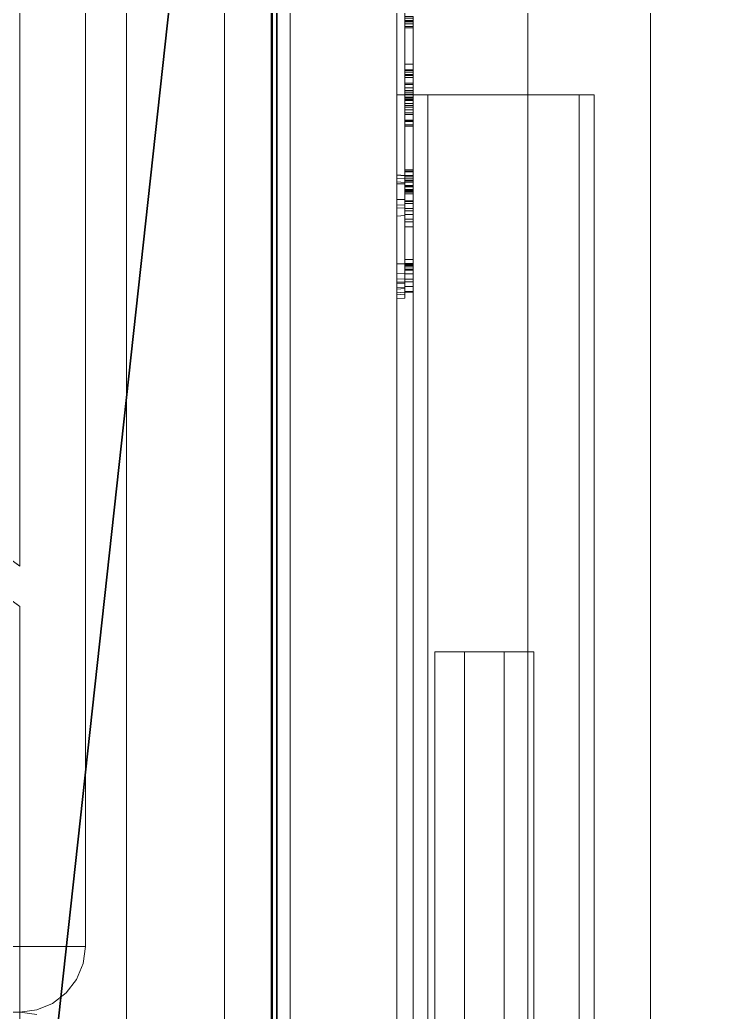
# Model space of a CAD drawing. Header units: inches. Extents: x 11 to 371, y 57 to 381.
# Drawn here: x 34.23 to 39.54, y 135.94 to 143.51 of the extents above; entities that cross this region are included whole.
import ezdxf

# ---------------------------------------------------------------- set-up
doc = ezdxf.new("R2010")
doc.units = ezdxf.units.IN
doc.header["$MEASUREMENT"] = 0
doc.layers.add('Equip', color=2, linetype='Continuous')
doc.layers.add('Stove', color=5, linetype='Continuous', lineweight=9)

# ---------------------------------------------------------------- blocks, each defined once
blk = doc.blocks.new('Range-Classic-D_83880-_3D_0')
for points in [[(-14.9375, 0, 2), (14.9375, 0, 2), (14.9375, -24.3125, 2), (-14.9375, -24.3125, 2)], [(-14.9375, 0, 35.5625), (-14.9375, -24.3125, 35.5625), (14.9375, -24.3125, 35.5625), (14.9375, 0, 35.5625)], [(0, -23.5, 36.5625), (0, -23.5, 37.0625), (0, -2.5, 37.0625), (0, -2.5, 36.5625)], [(3.0951, -23.5, 37.0625), (6.1134, -19.375, 37.0625), (6.1134, -19.375, 36.5625), (3.0951, -23.5, 36.5625)], [(6.3152, -19.5226, 36.5625), (6.3152, -19.5226, 37.0625), (3.4049, -23.5, 37.0625), (3.4049, -23.5, 36.5625)], [(0.5, -21.0719, 36.5625), (0.5, -21.0719, 37.0625), (0.5, -23.5, 37.0625), (0.5, -23.5, 36.5625)], [(-0.5, -23.5, 36.5625), (0, -23.5, 36.5625), (0, -23.5, 35.5625), (-0.5, -23.5, 35.5625)], [(0, -23.5, 36.5625), (0.5, -23.5, 36.5625), (0.5, -23.5, 35.5625), (0, -23.5, 35.5625)], [(0.5, -23.5, 35.5625), (0.5, -23.5, 36.5625), (0.5, -24, 36.5625), (0.5, -24, 35.5625)], [(0.5, -23.5, 36.5625), (0.5, -23.5, 37.0625), (3.0951, -23.5, 37.0625), (3.0951, -23.5, 36.5625)], [(3.4049, -23.5, 37.0625), (10.5951, -23.5, 37.0625), (10.5951, -23.5, 36.5625), (3.4049, -23.5, 36.5625)], [(13.5, -24, 36.5625), (13.5, -24, 37.0625), (0.5, -24, 37.0625), (0.5, -24, 36.5625)], [(14.9375, -26.375, 5.5), (-14.9375, -26.375, 5.5), (-14.9375, -24.3125, 5.5), (14.9375, -24.3125, 5.5)], [(-14.9375, -24.3125, 27.75), (-14.9375, -26.375, 27.75), (14.9375, -26.375, 27.75), (14.9375, -24.3125, 27.75)], [(14.9375, -24.3125, 2), (14.9375, -24.3125, 35.5625), (-14.9375, -24.3125, 35.5625), (-14.9375, -24.3125, 2)], [(-14.9375, -24.3125, 5), (14.9375, -24.3125, 5), (14.9375, -24.3125, 2), (-14.9375, -24.3125, 2)], [(-14.9375, -24.3125, 2), (14.9375, -24.3125, 2), (14.9375, -26.375, 2), (-14.9375, -26.375, 2)], [(-14.9375, -24.3125, 5), (-14.9375, -26.375, 5), (14.9375, -26.375, 5), (14.9375, -24.3125, 5)], [(-14.9375, -24.3125, 36), (14.9375, -24.3125, 36), (14.9375, -24.3125, 28), (-14.9375, -24.3125, 28)], [(-14.9375, -24.3125, 28), (14.9375, -24.3125, 28), (14.9375, -26.375, 28), (-14.9375, -26.375, 28)], [(-14.9375, -26.375, 36), (14.9375, -26.375, 36), (14.9375, -24.3125, 36), (-14.9375, -24.3125, 36)], [(8.9375, -26.375, 22.75), (-8.9375, -26.375, 22.75), (-8.9375, -24.3125, 22.75), (8.9375, -24.3125, 22.75)], [(-8.9375, -26.375, 9), (8.9375, -26.375, 9), (8.9375, -24.3125, 9), (-8.9375, -24.3125, 9)], [(8.9375, -25.5625, 9), (-8.9375, -25.5625, 9), (-8.9375, -25.0625, 9), (8.9375, -25.0625, 9)], [(-8.9375, -25.5625, 22.75), (8.9375, -25.5625, 22.75), (8.9375, -25.0625, 22.75), (-8.9375, -25.0625, 22.75)], [(-8.9375, -25.0625, 9), (-8.9375, -25.0625, 22.75), (8.9375, -25.0625, 22.75), (8.9375, -25.0625, 9)], [(8.9375, -25.5625, 9), (8.9375, -25.5625, 22.75), (-8.9375, -25.5625, 22.75), (-8.9375, -25.5625, 9)], [(14.9375, -26.375, 5), (-14.9375, -26.375, 5), (-14.9375, -26.375, 2), (14.9375, -26.375, 2)], [(14.9375, -26.375, 28), (14.9375, -26.375, 36), (-14.9375, -26.375, 36), (-14.9375, -26.375, 28)], [(-12.9375, -26.375, 36), (12.9375, -26.375, 36), (12.9375, -26.375, 35), (-12.9375, -26.375, 35)], [(12.9375, -26.375, 35), (12.9375, -27.375, 35), (-12.9375, -27.375, 35), (-12.9375, -26.375, 35)], [(12.9375, -26.375, 36), (-12.9375, -26.375, 36), (-12.9375, -27.375, 36), (12.9375, -27.375, 36)], [(7, -26.5, 33.2812), (7, -26.375, 33.2812), (-7, -26.375, 33.2812), (-7, -26.5, 33.2812)], [(7, -26.375, 33.2812), (7, -26.375, 30.2812), (-7, -26.375, 30.2812), (-7, -26.375, 33.2812)], [(-7, -26.375, 30.2812), (7, -26.375, 30.2812), (7, -26.5, 30.2812), (-7, -26.5, 30.2812)], [(5.4497, -26.4375, 6.3345), (5.4497, -26.4375, 6.4019), (5.4453, -26.375, 6.4004), (5.4453, -26.375, 6.333)], [(8.4866, -26.4375, 6.2194), (5.5937, -26.4375, 6.2194), (5.5962, -26.375, 6.2144), (8.4849, -26.375, 6.2144)], [(5.7119, -26.4375, 6.7871), (6.0796, -26.4375, 6.7871), (6.0752, -26.375, 6.7915), (5.7119, -26.375, 6.7915)], [(6.2026, -26.4375, 7.1211), (6.3227, -26.4375, 7.1211), (6.3227, -26.375, 7.1255), (6.2026, -26.375, 7.1255)], [(8.8525, -26.4375, 6.7871), (8.8525, -26.375, 6.7915), (6.3374, -26.375, 6.7915), (6.3315, -26.4375, 6.7871)], [(7, -27.7679, 30.5623), (7, -26.5, 33.2812), (-7, -26.5, 33.2812), (-7, -27.7679, 30.5623)], [(-7, -26.5, 33.2812), (7, -26.5, 33.2812), (7, -27.7679, 30.5623), (-7, -27.7679, 30.5623)], [(-7, -26.6133, 33.3341), (7, -26.6133, 33.3341), (7, -26.5, 33.2812), (-7, -26.5, 33.2812)], [(5.4996, -26.4375, 6.3295), (5.4996, -26.5, 6.3295), (5.4942, -26.5, 6.3902), (5.4942, -26.4375, 6.3902)], [(5.4942, -26.5, 6.3902), (5.5391, -26.5, 6.6011), (5.5391, -26.4375, 6.6011), (5.4942, -26.4375, 6.3902)], [(5.539, -26.4375, 6.2809), (5.539, -26.5, 6.2809), (5.4996, -26.5, 6.3295), (5.4996, -26.4375, 6.3295)], [(5.5933, -26.4375, 6.2656), (5.5933, -26.5, 6.2656), (5.539, -26.5, 6.2809), (5.539, -26.4375, 6.2809)], [(5.5391, -26.5, 6.6011), (5.5729, -26.5, 6.6736), (5.5729, -26.4375, 6.6736), (5.5391, -26.4375, 6.6011)], [(5.5729, -26.5, 6.6736), (5.6346, -26.5, 6.7236), (5.6346, -26.4375, 6.7236), (5.5729, -26.4375, 6.6736)], [(6.0869, -26.4375, 6.2656), (6.0869, -26.5, 6.2656), (5.5933, -26.5, 6.2656), (5.5933, -26.4375, 6.2656)], [(5.6346, -26.5, 6.7236), (5.7126, -26.5, 6.7417), (5.7126, -26.4375, 6.7417), (5.6346, -26.4375, 6.7236)], [(5.6886, -26.4375, 6.5594), (5.6886, -26.5, 6.5594), (5.6636, -26.5, 6.4429), (5.6636, -26.4375, 6.4429)], [(5.6636, -26.5, 6.4429), (5.6711, -26.5, 6.4113), (5.6711, -26.4375, 6.4113), (5.6636, -26.4375, 6.4429)], [(5.6711, -26.5, 6.4113), (5.6987, -26.5, 6.3975), (5.6987, -26.4375, 6.3975), (5.6711, -26.4375, 6.4113)], [(5.7064, -26.5, 6.5962), (5.6886, -26.5, 6.5594), (5.6886, -26.4375, 6.5594), (5.7064, -26.4375, 6.5962)], [(5.6987, -26.4375, 6.3975), (5.6987, -26.5, 6.3975), (5.993, -26.5, 6.3975), (5.993, -26.4375, 6.3975)], [(5.7436, -26.5, 6.6084), (5.7064, -26.5, 6.5962), (5.7064, -26.4375, 6.5962), (5.7436, -26.4375, 6.6084)], [(5.7126, -26.4375, 6.7417), (5.7126, -26.5, 6.7417), (6.1165, -26.5, 6.7417), (6.1165, -26.4375, 6.7417)], [(6.0884, -26.5, 6.6084), (5.7436, -26.5, 6.6084), (5.7436, -26.4375, 6.6084), (6.0884, -26.4375, 6.6084)], [(5.993, -26.4375, 6.3975), (5.993, -26.5, 6.3975), (6.0327, -26.5, 6.4074), (6.0327, -26.4375, 6.4074)], [(6.0327, -26.4375, 6.4074), (6.0327, -26.5, 6.4074), (6.053, -26.5, 6.4411), (6.053, -26.4375, 6.4411)], [(6.053, -26.4375, 6.4411), (6.053, -26.5, 6.4411), (6.0884, -26.5, 6.6084), (6.0884, -26.4375, 6.6084)], [(6.1323, -26.5, 6.2759), (6.0869, -26.5, 6.2656), (6.0869, -26.4375, 6.2656), (6.1323, -26.4375, 6.2759)], [(6.1165, -26.5, 6.7417), (6.1874, -26.5, 7.0757), (6.1874, -26.4375, 7.0757), (6.1165, -26.4375, 6.7417)], [(6.1727, -26.5, 6.3081), (6.1323, -26.5, 6.2759), (6.1323, -26.4375, 6.2759), (6.1727, -26.4375, 6.3081)], [(6.1909, -26.4375, 6.347), (6.1909, -26.5, 6.347), (6.1727, -26.5, 6.3081), (6.1727, -26.4375, 6.3081)], [(6.1874, -26.4375, 7.0757), (6.1874, -26.5, 7.0757), (6.3433, -26.5, 7.0757), (6.3433, -26.4375, 7.0757)], [(6.2464, -26.5, 6.6084), (6.1909, -26.5, 6.347), (6.1909, -26.4375, 6.347), (6.2464, -26.4375, 6.6084)], [(6.333, -26.5, 6.6084), (6.2464, -26.5, 6.6084), (6.2464, -26.4375, 6.6084), (6.333, -26.4375, 6.6084)], [(6.2627, -26.5, 6.3301), (6.2568, -26.5, 6.3901), (6.2568, -26.4375, 6.3901), (6.2627, -26.4375, 6.3301)], [(6.2568, -26.5, 6.3901), (6.2671, -26.5, 6.437), (6.2671, -26.4375, 6.437), (6.2568, -26.4375, 6.3901)], [(6.3008, -26.5, 6.2832), (6.2627, -26.5, 6.3301), (6.2627, -26.4375, 6.3301), (6.3008, -26.4375, 6.2832)], [(6.2671, -26.5, 6.437), (6.2773, -26.5, 6.4839), (6.2773, -26.4375, 6.4839), (6.2671, -26.4375, 6.437)], [(6.3081, -26.5, 6.9087), (6.2729, -26.5, 6.7417), (6.2729, -26.4375, 6.7417), (6.3081, -26.4375, 6.9087)], [(6.2729, -26.4375, 6.7417), (6.2729, -26.5, 6.7417), (6.3608, -26.5, 6.7417), (6.3608, -26.4375, 6.7417)], [(6.2773, -26.5, 6.4839), (6.2978, -26.5, 6.5264), (6.2978, -26.4375, 6.5264), (6.2773, -26.4375, 6.4839)], [(6.2978, -26.5, 6.5264), (6.333, -26.5, 6.5557), (6.333, -26.4375, 6.5557), (6.2978, -26.4375, 6.5264)], [(6.3594, -26.5, 6.2656), (6.3008, -26.5, 6.2832), (6.3008, -26.4375, 6.2832), (6.3594, -26.4375, 6.2656)], [(6.3433, -26.5, 7.0757), (6.3081, -26.5, 6.9087), (6.3081, -26.4375, 6.9087), (6.3433, -26.4375, 7.0757)], [(6.333, -26.4375, 6.5557), (6.333, -26.5, 6.5557), (6.3762, -26.5, 6.5668), (6.3762, -26.4375, 6.5668)], [(6.3476, -26.5, 6.6758), (6.333, -26.5, 6.6084), (6.333, -26.4375, 6.6084), (6.3476, -26.4375, 6.6758)], [(6.3608, -26.5, 6.7417), (6.3476, -26.5, 6.6758), (6.3476, -26.4375, 6.6758), (6.3608, -26.4375, 6.7417)], [(6.8061, -26.4375, 6.2656), (6.8061, -26.5, 6.2656), (6.3594, -26.5, 6.2656), (6.3594, -26.4375, 6.2656)], [(6.3762, -26.4375, 6.5668), (6.3762, -26.5, 6.5668), (6.7979, -26.5, 6.5668), (6.7979, -26.4375, 6.5668)], [(6.8067, -26.5, 6.6084), (6.3849, -26.5, 6.6084), (6.3849, -26.4375, 6.6084), (6.8067, -26.4375, 6.6084)], [(6.3849, -26.5, 6.6084), (6.4133, -26.5, 6.7417), (6.4133, -26.4375, 6.7417), (6.3849, -26.4375, 6.6084)], [(6.4133, -26.5, 6.7417), (6.8633, -26.5, 6.7417), (6.8633, -26.4375, 6.7417), (6.4133, -26.4375, 6.7417)], [(6.4282, -26.5, 6.4399), (6.4194, -26.5, 6.3975), (6.4194, -26.4375, 6.3975), (6.4282, -26.4375, 6.4399)], [(6.4194, -26.4375, 6.3975), (6.4194, -26.5, 6.3975), (6.7622, -26.5, 6.3975), (6.7622, -26.4375, 6.3975)], [(6.771, -26.4375, 6.4399), (6.771, -26.5, 6.4399), (6.4282, -26.5, 6.4399), (6.4282, -26.4375, 6.4399)], [(6.7622, -26.5, 6.3975), (6.771, -26.5, 6.4399), (6.771, -26.4375, 6.4399), (6.7622, -26.4375, 6.3975)], [(6.7979, -26.4375, 6.5668), (6.7979, -26.5, 6.5668), (6.8067, -26.5, 6.6084), (6.8067, -26.4375, 6.6084)], [(6.8501, -26.4375, 6.2759), (6.8501, -26.5, 6.2759), (6.8061, -26.5, 6.2656), (6.8061, -26.4375, 6.2656)], [(6.8867, -26.4375, 6.3052), (6.8867, -26.5, 6.3052), (6.8501, -26.5, 6.2759), (6.8501, -26.4375, 6.2759)], [(6.8633, -26.5, 6.7417), (6.9204, -26.5, 6.7241), (6.9204, -26.4375, 6.7241), (6.8633, -26.4375, 6.7417)], [(6.9072, -26.4375, 6.3477), (6.9072, -26.5, 6.3477), (6.8867, -26.5, 6.3052), (6.8867, -26.4375, 6.3052)], [(6.935, -26.4375, 6.481), (6.935, -26.5, 6.481), (6.9072, -26.5, 6.3477), (6.9072, -26.4375, 6.3477)], [(6.9204, -26.5, 6.7241), (6.9585, -26.5, 6.6772), (6.9585, -26.4375, 6.6772), (6.9204, -26.4375, 6.7241)], [(6.9643, -26.4375, 6.6157), (6.9643, -26.5, 6.6157), (6.935, -26.5, 6.481), (6.935, -26.4375, 6.481)], [(6.9585, -26.5, 6.6772), (6.9643, -26.5, 6.6157), (6.9643, -26.4375, 6.6157), (6.9585, -26.4375, 6.6772)], [(6.9819, -26.5, 6.3301), (6.9761, -26.5, 6.3901), (6.9761, -26.4375, 6.3901), (6.9819, -26.4375, 6.3301)], [(6.9761, -26.4375, 6.3901), (6.9761, -26.5, 6.3901), (7.0054, -26.5, 6.5249), (7.0054, -26.4375, 6.5249)], [(7.02, -26.5, 6.2817), (6.9819, -26.5, 6.3301), (6.9819, -26.4375, 6.3301), (7.02, -26.4375, 6.2817)], [(7, -27.7679, 30.5623), (7, -26.5, 33.2812), (7, -26.6133, 33.3341), (7, -27.8811, 30.6152)], [(7.0054, -26.4375, 6.5249), (7.0054, -26.5, 6.5249), (7.0332, -26.5, 6.6597), (7.0332, -26.4375, 6.6597)], [(7.0797, -26.5, 6.2649), (7.02, -26.5, 6.2817), (7.02, -26.4375, 6.2817), (7.0797, -26.4375, 6.2649)], [(7.0332, -26.5, 6.6597), (7.0537, -26.5, 6.7021), (7.0537, -26.4375, 6.7021), (7.0332, -26.4375, 6.6597)], [(7.0537, -26.5, 6.7021), (7.0903, -26.5, 6.7314), (7.0903, -26.4375, 6.7314), (7.0537, -26.4375, 6.7021)], [(7.5125, -26.4375, 6.2649), (7.5125, -26.5, 6.2649), (7.0797, -26.5, 6.2649), (7.0797, -26.4375, 6.2649)], [(7.0903, -26.5, 6.7314), (7.1343, -26.5, 6.7417), (7.1343, -26.4375, 6.7417), (7.0903, -26.4375, 6.7314)], [(7.1343, -26.4375, 6.7417), (7.1343, -26.5, 6.7417), (7.5997, -26.5, 6.7417), (7.5997, -26.4375, 6.7417)], [(7.1748, -26.5, 6.569), (7.1483, -26.5, 6.4444), (7.1483, -26.4375, 6.4444), (7.1748, -26.4375, 6.569)], [(7.1483, -26.4375, 6.4444), (7.1483, -26.5, 6.4444), (7.1561, -26.5, 6.4122), (7.1561, -26.4375, 6.4122)], [(7.1561, -26.4375, 6.4122), (7.1561, -26.5, 6.4122), (7.1869, -26.5, 6.3975), (7.1869, -26.4375, 6.3975)], [(7.1909, -26.4375, 6.5993), (7.1909, -26.5, 6.5993), (7.1748, -26.5, 6.569), (7.1748, -26.4375, 6.569)], [(7.1869, -26.4375, 6.3975), (7.1869, -26.5, 6.3975), (7.5212, -26.5, 6.3975), (7.5212, -26.4375, 6.3975)], [(7.2339, -26.5, 6.6084), (7.1909, -26.5, 6.5993), (7.1909, -26.4375, 6.5993), (7.2339, -26.4375, 6.6084)], [(7.5852, -26.5, 6.6084), (7.2339, -26.5, 6.6084), (7.2339, -26.4375, 6.6084), (7.5852, -26.4375, 6.6084)], [(7.5429, -26.5, 6.2736), (7.5125, -26.5, 6.2649), (7.5125, -26.4375, 6.2649), (7.5429, -26.4375, 6.2736)], [(7.5212, -26.4375, 6.3975), (7.5212, -26.5, 6.3975), (7.5601, -26.5, 6.3863), (7.5601, -26.4375, 6.3863)], [(7.5584, -26.5, 6.3011), (7.5429, -26.5, 6.2736), (7.5429, -26.4375, 6.2736), (7.5584, -26.4375, 6.3011)], [(7.5692, -26.4375, 6.352), (7.5692, -26.5, 6.352), (7.5584, -26.5, 6.3011), (7.5584, -26.4375, 6.3011)], [(7.5601, -26.5, 6.3863), (7.5692, -26.5, 6.352), (7.5692, -26.4375, 6.352), (7.5601, -26.4375, 6.3863)], [(7, -27.8811, 30.6152), (7, -26.6133, 33.3341), (-7, -26.6133, 33.3341), (-7, -27.8811, 30.6152)], [(2.75, -26.6657, 32.6763), (2.75, -27.194, 31.5434), (-2.75, -27.194, 31.5434), (-2.75, -26.6657, 32.6763)], [(-2.75, -26.8923, 32.782), (2.75, -26.8923, 32.782), (2.75, -26.6657, 32.6763), (-2.75, -26.6657, 32.6763)], [(2.75, -27.194, 31.5434), (2.75, -26.6657, 32.6763), (2.75, -26.8923, 32.782), (2.75, -27.4205, 31.6491)], [(2.75, -27.4205, 31.6491), (2.75, -26.8923, 32.782), (-2.75, -26.8923, 32.782), (-2.75, -27.4205, 31.6491)], [(2.75, -27.194, 31.5434), (2.75, -27.4205, 31.6491), (-2.75, -27.4205, 31.6491), (-2.75, -27.194, 31.5434)], [(12.9375, -27.375, 36), (-12.9375, -27.375, 36), (-12.9375, -27.375, 35), (12.9375, -27.375, 35)], [(7, -27.7679, 30.5623), (7, -27.8811, 30.6152), (-7, -27.8811, 30.6152), (-7, -27.7679, 30.5623)]]:
    blk.add_3dface(points)
for points, invisible_edges in [([(0, -23.5, 37.0625), (0, -2.5, 37.0625), (-0.5, -12.75, 37.0625)], 14), ([(0, -23.5, 36.5625), (0, -2.5, 36.5625), (0.5, -13.25, 36.5625)], 14), ([(0, -2.5, 37.0625), (0, -23.5, 37.0625), (0.5, -12.75, 37.0625)], 14), ([(0, -23.5, 37.0625), (0.5, -15.6781, 37.0625), (0.5, -13.25, 37.0625), (0.5, -12.75, 37.0625)], 13), ([(0.5, -15.6781, 36.5625), (0.5, -15.9469, 36.5625), (0, -23.5, 36.5625), (0.5, -13.25, 36.5625)], 7), ([(0, -23.5, 37.0625), (0.5, -20.8031, 37.0625), (0.5, -15.9469, 37.0625), (0.5, -15.6781, 37.0625)], 13), ([(0.5, -15.9469, 36.5625), (0.5, -20.8031, 36.5625), (0, -23.5, 36.5625)], 14), ([(3.4049, -23.5, 36.5625), (3.0951, -23.5, 36.5625), (6.1134, -19.375, 36.5625), (6.3152, -19.5226, 36.5625)], 1), ([(6.1134, -19.375, 37.0625), (3.0951, -23.5, 37.0625), (3.4049, -23.5, 37.0625), (6.3152, -19.5226, 37.0625)], 2), ([(0.5, -21.0719, 36.5625), (0.5, -23.5, 36.5625), (0, -23.5, 36.5625), (0.5, -20.8031, 36.5625)], 14), ([(0.5, -21.0719, 37.0625), (0.5, -20.8031, 37.0625), (0, -23.5, 37.0625), (0.5, -23.5, 37.0625)], 7), ([(-0.5, -23.5, 35.5625), (0, -23.5, 35.5625), (-0.017, -23.6294, 35.5625)], 12), ([(-0.5, -23.5, 36.5625), (-0.017, -23.6294, 36.5625), (0, -23.5, 36.5625)], 1), ([(0, -23.5, 36.5625), (-0.017, -23.6294, 36.5625), (-0.017, -23.6294, 35.5625), (0, -23.5, 35.5625)], 2), ([(0, -23.5, 35.5625), (0.017, -23.6294, 35.5625), (0.017, -23.6294, 36.5625), (0, -23.5, 36.5625)], 2), ([(0.017, -23.6294, 35.5625), (0, -23.5, 35.5625), (0.5, -23.5, 35.5625), (0.067, -23.75, 35.5625)], 4), ([(0.5, -23.5, 36.5625), (0, -23.5, 36.5625), (0.017, -23.6294, 36.5625), (0.067, -23.75, 36.5625)], 8), ([(0.017, -23.6294, 36.5625), (0.017, -23.6294, 37.0625), (0, -23.5, 37.0625), (0, -23.5, 36.5625)], 1), ([(0.017, -23.6294, 36.5625), (0, -23.5, 36.5625), (0.5, -23.5, 36.5625), (0.067, -23.75, 36.5625)], 6), ([(0, -23.5, 37.0625), (0.017, -23.6294, 37.0625), (0.5, -23.5, 37.0625)], 14), ([(0.5, -23.5, 37.0625), (0.017, -23.6294, 37.0625), (0.067, -23.75, 37.0625), (0.1464, -23.8536, 37.0625)], 9), ([(0.1464, -23.8536, 35.5625), (0.067, -23.75, 35.5625), (0.5, -23.5, 35.5625), (0.25, -23.933, 35.5625)], 6), ([(0.1464, -23.8536, 36.5625), (0.25, -23.933, 36.5625), (0.5, -23.5, 36.5625), (0.067, -23.75, 36.5625)], 6), ([(0.067, -23.75, 36.5625), (0.5, -23.5, 36.5625), (0.1464, -23.8536, 36.5625)], 3), ([(0.25, -23.933, 36.5625), (0.1464, -23.8536, 36.5625), (0.5, -23.5, 36.5625), (0.3706, -23.983, 36.5625)], 6), ([(0.25, -23.933, 37.0625), (0.3706, -23.983, 37.0625), (0.5, -23.5, 37.0625), (0.1464, -23.8536, 37.0625)], 6), ([(0.3706, -23.983, 35.5625), (0.25, -23.933, 35.5625), (0.5, -23.5, 35.5625), (0.5, -24, 35.5625)], 2), ([(0.5, -23.5, 36.5625), (0.25, -23.933, 36.5625), (0.3706, -23.983, 36.5625), (0.5, -24, 36.5625)], 1), ([(0.5, -24, 36.5625), (0.3706, -23.983, 36.5625), (0.5, -23.5, 36.5625), (3.0951, -23.5, 36.5625)], 10), ([(0.5, -24, 37.0625), (3.0951, -23.5, 37.0625), (0.5, -23.5, 37.0625), (0.3706, -23.983, 37.0625)], 5), ([(0.5, -24, 36.5625), (3.0951, -23.5, 36.5625), (3.4049, -23.5, 36.5625), (10.5951, -23.5, 36.5625)], 11), ([(13.5, -24, 36.5625), (0.5, -24, 36.5625), (10.5951, -23.5, 36.5625)], 14), ([(3.4049, -23.5, 37.0625), (3.0951, -23.5, 37.0625), (0.5, -24, 37.0625), (10.5951, -23.5, 37.0625)], 7), ([(0.5, -24, 37.0625), (13.5, -24, 37.0625), (10.5951, -23.5, 37.0625)], 14), ([(0.017, -23.6294, 35.5625), (0.067, -23.75, 35.5625), (0.067, -23.75, 36.5625), (0.017, -23.6294, 36.5625)], 10), ([(0.017, -23.6294, 37.0625), (0.017, -23.6294, 36.5625), (0.067, -23.75, 36.5625), (0.067, -23.75, 37.0625)], 5), ([(0.1464, -23.8536, 36.5625), (0.067, -23.75, 36.5625), (0.067, -23.75, 35.5625), (0.1464, -23.8536, 35.5625)], 10), ([(0.067, -23.75, 37.0625), (0.067, -23.75, 36.5625), (0.1464, -23.8536, 36.5625), (0.1464, -23.8536, 37.0625)], 5), ([(0.1464, -23.8536, 35.5625), (0.25, -23.933, 35.5625), (0.25, -23.933, 36.5625), (0.1464, -23.8536, 36.5625)], 10), ([(0.25, -23.933, 36.5625), (0.25, -23.933, 37.0625), (0.1464, -23.8536, 37.0625), (0.1464, -23.8536, 36.5625)], 5), ([(0.25, -23.933, 35.5625), (0.3706, -23.983, 35.5625), (0.3706, -23.983, 36.5625), (0.25, -23.933, 36.5625)], 10), ([(0.25, -23.933, 37.0625), (0.25, -23.933, 36.5625), (0.3706, -23.983, 36.5625), (0.3706, -23.983, 37.0625)], 5), ([(0.5, -24, 35.5625), (0.5, -24, 36.5625), (0.3706, -23.983, 36.5625), (0.3706, -23.983, 35.5625)], 4), ([(0.3706, -23.983, 37.0625), (0.3706, -23.983, 36.5625), (0.5, -24, 36.5625), (0.5, -24, 37.0625)], 1), ([(8.9375, -24.3125, 22.75), (-8.9375, -24.3125, 22.75), (-14.9375, -24.3125, 27.75), (14.9375, -24.3125, 27.75)], 10), ([(-14.9375, -24.3125, 5.5), (-8.9375, -24.3125, 9), (8.9375, -24.3125, 9), (14.9375, -24.3125, 5.5)], 5), ([(-8.9375, -26.375, 22.75), (8.9375, -26.375, 22.75), (14.9375, -26.375, 27.75), (-14.9375, -26.375, 27.75)], 10), ([(14.9375, -26.375, 5.5), (8.9375, -26.375, 9), (-8.9375, -26.375, 9), (-14.9375, -26.375, 5.5)], 5), ([(5.4528, -26.375, 6.3176), (5.4497, -26.4375, 6.3345), (5.4453, -26.375, 6.333)], 1), ([(5.4662, -26.375, 6.4975), (5.4453, -26.375, 6.4004), (5.4497, -26.4375, 6.4019)], 12), ([(5.4746, -26.375, 6.2729), (5.4453, -26.375, 6.333), (5.5625, -26.375, 6.2217), (5.5288, -26.375, 6.2305)], 2), ([(5.5625, -26.375, 6.2217), (5.4453, -26.375, 6.333), (5.4453, -26.375, 6.4004), (5.5962, -26.375, 6.2144)], 5), ([(5.5962, -26.375, 6.2144), (5.4453, -26.375, 6.4004), (5.4907, -26.375, 6.6113)], 13), ([(5.4497, -26.4375, 6.3345), (5.4528, -26.375, 6.3176), (5.4643, -26.4375, 6.3052)], 3), ([(5.4662, -26.375, 6.4975), (5.4497, -26.4375, 6.4019), (5.4724, -26.4375, 6.5066)], 13), ([(5.4528, -26.375, 6.3176), (5.4604, -26.375, 6.3022), (5.4643, -26.4375, 6.3052)], 14), ([(5.4604, -26.375, 6.3022), (5.479, -26.4375, 6.2759), (5.4643, -26.4375, 6.3052)], 13), ([(5.4604, -26.375, 6.3022), (5.4746, -26.375, 6.2729), (5.479, -26.4375, 6.2759)], 12), ([(5.4785, -26.375, 6.5544), (5.4662, -26.375, 6.4975), (5.4724, -26.4375, 6.5066)], 14), ([(5.4951, -26.4375, 6.6113), (5.4785, -26.375, 6.5544), (5.4724, -26.4375, 6.5066)], 3), ([(5.4886, -26.375, 6.2619), (5.479, -26.4375, 6.2759), (5.4746, -26.375, 6.2729)], 1), ([(5.4785, -26.375, 6.5544), (5.4951, -26.4375, 6.6113), (5.4907, -26.375, 6.6113)], 1), ([(5.479, -26.4375, 6.2759), (5.4886, -26.375, 6.2619), (5.5046, -26.4375, 6.2554)], 3), ([(5.4886, -26.375, 6.2619), (5.5027, -26.375, 6.2509), (5.5046, -26.4375, 6.2554)], 14), ([(5.5032, -26.375, 6.6435), (5.4907, -26.375, 6.6113), (5.4951, -26.4375, 6.6113)], 12), ([(5.4907, -26.375, 6.6113), (5.5185, -26.375, 6.6831), (5.5698, -26.375, 6.7417), (5.6357, -26.375, 6.7783)], 8), ([(5.4907, -26.375, 6.6113), (5.6357, -26.375, 6.7783), (5.7119, -26.375, 6.7915), (5.5962, -26.375, 6.2144)], 13), ([(5.5032, -26.375, 6.6435), (5.4951, -26.4375, 6.6113), (5.509, -26.4375, 6.6465)], 13), ([(5.5027, -26.375, 6.2509), (5.5303, -26.4375, 6.2349), (5.5046, -26.4375, 6.2554)], 13), ([(5.5027, -26.375, 6.2509), (5.5288, -26.375, 6.2305), (5.5303, -26.4375, 6.2349)], 12), ([(5.5109, -26.375, 6.6633), (5.5032, -26.375, 6.6435), (5.509, -26.4375, 6.6465)], 14), ([(5.5229, -26.4375, 6.6816), (5.5109, -26.375, 6.6633), (5.509, -26.4375, 6.6465)], 3), ([(5.5109, -26.375, 6.6633), (5.5229, -26.4375, 6.6816), (5.5185, -26.375, 6.6831)], 1), ([(5.5415, -26.375, 6.7094), (5.5185, -26.375, 6.6831), (5.5229, -26.4375, 6.6816)], 12), ([(5.5415, -26.375, 6.7094), (5.5229, -26.4375, 6.6816), (5.5478, -26.4375, 6.7095)], 13), ([(5.5303, -26.4375, 6.2349), (5.5288, -26.375, 6.2305), (5.5421, -26.4375, 6.2322)], 2), ([(5.5421, -26.4375, 6.2322), (5.5288, -26.375, 6.2305), (5.5456, -26.375, 6.2261)], 13), ([(5.5557, -26.375, 6.7255), (5.5415, -26.375, 6.7094), (5.5478, -26.4375, 6.7095)], 14), ([(5.5523, -26.4375, 6.2299), (5.5421, -26.4375, 6.2322), (5.5456, -26.375, 6.2261)], 14), ([(5.5625, -26.375, 6.2217), (5.5523, -26.4375, 6.2299), (5.5456, -26.375, 6.2261)], 3), ([(5.5727, -26.4375, 6.7373), (5.5557, -26.375, 6.7255), (5.5478, -26.4375, 6.7095)], 3), ([(5.5523, -26.4375, 6.2299), (5.5625, -26.375, 6.2217), (5.5625, -26.4375, 6.2275)], 1), ([(5.5557, -26.375, 6.7255), (5.5727, -26.4375, 6.7373), (5.5698, -26.375, 6.7417)], 1), ([(5.5625, -26.4375, 6.2275), (5.5625, -26.375, 6.2217), (5.5739, -26.4375, 6.2246)], 2), ([(5.5739, -26.4375, 6.2246), (5.5625, -26.375, 6.2217), (5.5793, -26.375, 6.218)], 13), ([(5.5997, -26.375, 6.7583), (5.5698, -26.375, 6.7417), (5.5727, -26.4375, 6.7373)], 12), ([(5.5997, -26.375, 6.7583), (5.5727, -26.4375, 6.7373), (5.605, -26.4375, 6.7556)], 13), ([(5.5838, -26.4375, 6.222), (5.5739, -26.4375, 6.2246), (5.5793, -26.375, 6.218)], 14), ([(5.5962, -26.375, 6.2144), (5.5838, -26.4375, 6.222), (5.5793, -26.375, 6.218)], 3), ([(5.5838, -26.4375, 6.222), (5.5962, -26.375, 6.2144), (5.5937, -26.4375, 6.2194)], 1), ([(5.5962, -26.375, 6.2144), (5.7119, -26.375, 6.7915), (6.0752, -26.375, 6.7915), (6.3374, -26.375, 6.7915)], 13), ([(6.3374, -26.375, 6.7915), (8.6269, -26.375, 6.5586), (8.4849, -26.375, 6.2144), (5.5962, -26.375, 6.2144)], 11), ([(5.6177, -26.375, 6.7683), (5.5997, -26.375, 6.7583), (5.605, -26.4375, 6.7556)], 14), ([(5.6372, -26.4375, 6.7739), (5.6177, -26.375, 6.7683), (5.605, -26.4375, 6.7556)], 3), ([(5.6177, -26.375, 6.7683), (5.6372, -26.4375, 6.7739), (5.6357, -26.375, 6.7783)], 1), ([(5.6698, -26.375, 6.7842), (5.6357, -26.375, 6.7783), (5.6372, -26.4375, 6.7739)], 12), ([(5.6698, -26.375, 6.7842), (5.6372, -26.4375, 6.7739), (5.6746, -26.4375, 6.7805)], 13), ([(5.6909, -26.375, 6.7879), (5.6698, -26.375, 6.7842), (5.6746, -26.4375, 6.7805)], 14), ([(5.7119, -26.4375, 6.7871), (5.6909, -26.375, 6.7879), (5.6746, -26.4375, 6.7805)], 3), ([(5.6909, -26.375, 6.7879), (5.7119, -26.4375, 6.7871), (5.7119, -26.375, 6.7915)], 1), ([(6.0752, -26.375, 6.7915), (6.0956, -26.4375, 6.8629), (6.1052, -26.375, 6.9314)], 3), ([(6.0956, -26.4375, 6.8629), (6.0752, -26.375, 6.7915), (6.0796, -26.4375, 6.7871)], 1), ([(6.3374, -26.375, 6.7915), (6.0752, -26.375, 6.7915), (6.1352, -26.375, 7.0713), (6.3901, -26.375, 7.0435)], 5), ([(6.0956, -26.4375, 6.8629), (6.1116, -26.4375, 6.9388), (6.1052, -26.375, 6.9314)], 14), ([(6.1116, -26.4375, 6.9388), (6.1352, -26.375, 7.0713), (6.1052, -26.375, 6.9314)], 13), ([(6.1396, -26.4375, 7.0713), (6.1352, -26.375, 7.0713), (6.1116, -26.4375, 6.9388)], 2), ([(6.1352, -26.375, 7.0713), (6.146, -26.4375, 7.0819), (6.147, -26.375, 7.0911)], 3), ([(6.146, -26.4375, 7.0819), (6.1352, -26.375, 7.0713), (6.1396, -26.4375, 7.0713)], 1), ([(6.1352, -26.375, 7.0713), (6.1587, -26.375, 7.1108), (6.2026, -26.375, 7.1255), (6.3901, -26.375, 7.0435)], 12), ([(6.146, -26.4375, 7.0819), (6.1524, -26.4375, 7.0925), (6.147, -26.375, 7.0911)], 14), ([(6.1524, -26.4375, 7.0925), (6.1587, -26.375, 7.1108), (6.147, -26.375, 7.0911)], 13), ([(6.1616, -26.4375, 7.1079), (6.1587, -26.375, 7.1108), (6.1524, -26.4375, 7.0925)], 2), ([(6.1587, -26.375, 7.1108), (6.1735, -26.4375, 7.1117), (6.1807, -26.375, 7.1182)], 3), ([(6.1735, -26.4375, 7.1117), (6.1587, -26.375, 7.1108), (6.1616, -26.4375, 7.1079)], 1), ([(6.1735, -26.4375, 7.1117), (6.1853, -26.4375, 7.1155), (6.1807, -26.375, 7.1182)], 14), ([(6.1853, -26.4375, 7.1155), (6.2026, -26.375, 7.1255), (6.1807, -26.375, 7.1182)], 13), ([(6.2026, -26.4375, 7.1211), (6.2026, -26.375, 7.1255), (6.1853, -26.4375, 7.1155)], 2), ([(6.3901, -26.375, 7.0435), (6.2026, -26.375, 7.1255), (6.3227, -26.375, 7.1255)], 13), ([(6.3227, -26.375, 7.1255), (6.3338, -26.4375, 7.118), (6.3425, -26.375, 7.1196)], 3), ([(6.3338, -26.4375, 7.118), (6.3227, -26.375, 7.1255), (6.3227, -26.4375, 7.1211)], 1), ([(6.3901, -26.375, 7.0435), (6.3227, -26.375, 7.1255), (6.3623, -26.375, 7.1138), (6.3872, -26.375, 7.083)], 1), ([(6.3315, -26.4375, 6.7871), (6.3374, -26.375, 6.7915), (6.3581, -26.4375, 6.9136)], 2), ([(6.3338, -26.4375, 7.118), (6.3448, -26.4375, 7.1149), (6.3425, -26.375, 7.1196)], 14), ([(6.3581, -26.4375, 6.9136), (6.3374, -26.375, 6.7915), (6.3638, -26.375, 6.9175)], 13), ([(8.6269, -26.375, 6.5586), (6.3374, -26.375, 6.7915), (8.8525, -26.375, 6.7915), (8.832, -26.375, 6.5586)], 5), ([(6.3448, -26.4375, 7.1149), (6.3623, -26.375, 7.1138), (6.3425, -26.375, 7.1196)], 13), ([(6.3594, -26.4375, 7.1108), (6.3623, -26.375, 7.1138), (6.3448, -26.4375, 7.1149)], 2), ([(6.3719, -26.4375, 6.9793), (6.3581, -26.4375, 6.9136), (6.3638, -26.375, 6.9175)], 14), ([(6.3665, -26.4375, 7.1019), (6.3623, -26.375, 7.1138), (6.3594, -26.4375, 7.1108)], 1), ([(6.3623, -26.375, 7.1138), (6.3665, -26.4375, 7.1019), (6.3747, -26.375, 7.0984)], 3), ([(6.3901, -26.375, 7.0435), (6.3719, -26.4375, 6.9793), (6.3638, -26.375, 6.9175)], 3), ([(6.3665, -26.4375, 7.1019), (6.3736, -26.4375, 7.093), (6.3747, -26.375, 7.0984)], 14), ([(6.3719, -26.4375, 6.9793), (6.3901, -26.375, 7.0435), (6.3857, -26.4375, 7.0449)], 1), ([(6.3828, -26.4375, 7.0815), (6.3872, -26.375, 7.083), (6.3736, -26.4375, 7.093)], 2), ([(6.3736, -26.4375, 7.093), (6.3872, -26.375, 7.083), (6.3747, -26.375, 7.0984)], 13), ([(6.3837, -26.4375, 7.0704), (6.3872, -26.375, 7.083), (6.3828, -26.4375, 7.0815)], 1), ([(6.3837, -26.4375, 7.0704), (6.3846, -26.4375, 7.0592), (6.3887, -26.375, 7.0632)], 14), ([(6.3872, -26.375, 7.083), (6.3837, -26.4375, 7.0704), (6.3887, -26.375, 7.0632)], 3), ([(6.3857, -26.4375, 7.0449), (6.3901, -26.375, 7.0435), (6.3846, -26.4375, 7.0592)], 2), ([(6.3846, -26.4375, 7.0592), (6.3901, -26.375, 7.0435), (6.3887, -26.375, 7.0632)], 13), ([(7, -26.375, 30.2812), (7, -26.375, 33.2812), (7, -26.5, 33.2812), (7, -26.5, 30.2812)], 4), ([(-7, -26.5, 30.2812), (7, -26.5, 30.2812), (7, -27.1493, 30.3524), (-7, -27.1493, 30.3524)], 4), ([(5.5625, -26.4375, 6.2275), (5.4497, -26.4375, 6.4019), (5.4497, -26.4375, 6.3345), (5.479, -26.4375, 6.2759)], 9), ([(5.5937, -26.4375, 6.2194), (5.4951, -26.4375, 6.6113), (5.4497, -26.4375, 6.4019), (5.5625, -26.4375, 6.2275)], 5), ([(5.5625, -26.4375, 6.2275), (5.479, -26.4375, 6.2759), (5.5303, -26.4375, 6.2349)], 1), ([(5.6711, -26.4375, 6.4113), (5.539, -26.4375, 6.2809), (5.4996, -26.4375, 6.3295), (5.4942, -26.4375, 6.3902)], 9), ([(5.4942, -26.4375, 6.3902), (5.6636, -26.4375, 6.4429), (5.6711, -26.4375, 6.4113)], 13), ([(5.5391, -26.4375, 6.6011), (5.6886, -26.4375, 6.5594), (5.6636, -26.4375, 6.4429), (5.4942, -26.4375, 6.3902)], 5), ([(5.6636, -26.5, 6.4429), (5.5391, -26.5, 6.6011), (5.4942, -26.5, 6.3902), (5.6711, -26.5, 6.4113)], 5), ([(5.4996, -26.5, 6.3295), (5.539, -26.5, 6.2809), (5.6711, -26.5, 6.4113), (5.4942, -26.5, 6.3902)], 6), ([(5.5727, -26.4375, 6.7373), (5.5229, -26.4375, 6.6816), (5.4951, -26.4375, 6.6113), (5.7119, -26.4375, 6.7871)], 12), ([(5.6711, -26.4375, 6.4113), (5.6987, -26.4375, 6.3975), (5.5933, -26.4375, 6.2656), (5.539, -26.4375, 6.2809)], 10), ([(5.6711, -26.5, 6.4113), (5.539, -26.5, 6.2809), (5.5933, -26.5, 6.2656), (5.6987, -26.5, 6.3975)], 5), ([(5.5729, -26.4375, 6.6736), (5.7064, -26.4375, 6.5962), (5.6886, -26.4375, 6.5594), (5.5391, -26.4375, 6.6011)], 5), ([(5.6886, -26.5, 6.5594), (5.5729, -26.5, 6.6736), (5.5391, -26.5, 6.6011), (5.6636, -26.5, 6.4429)], 5), ([(5.7119, -26.4375, 6.7871), (5.6372, -26.4375, 6.7739), (5.5727, -26.4375, 6.7373)], 12), ([(5.6346, -26.4375, 6.7236), (5.7126, -26.4375, 6.7417), (5.7064, -26.4375, 6.5962), (5.5729, -26.4375, 6.6736)], 6), ([(5.7064, -26.5, 6.5962), (5.7126, -26.5, 6.7417), (5.6346, -26.5, 6.7236), (5.5729, -26.5, 6.6736)], 9), ([(5.5729, -26.5, 6.6736), (5.6886, -26.5, 6.5594), (5.7064, -26.5, 6.5962)], 13), ([(5.6987, -26.4375, 6.3975), (5.993, -26.4375, 6.3975), (6.0869, -26.4375, 6.2656), (5.5933, -26.4375, 6.2656)], 10), ([(6.0869, -26.5, 6.2656), (5.993, -26.5, 6.3975), (5.6987, -26.5, 6.3975), (5.5933, -26.5, 6.2656)], 5), ([(5.5937, -26.4375, 6.2194), (6.3315, -26.4375, 6.7871), (6.0796, -26.4375, 6.7871), (5.7119, -26.4375, 6.7871)], 11), ([(8.4866, -26.4375, 6.2194), (8.6225, -26.4375, 6.563), (6.3315, -26.4375, 6.7871), (5.5937, -26.4375, 6.2194)], 7), ([(5.7126, -26.4375, 6.7417), (5.7436, -26.4375, 6.6084), (5.7064, -26.4375, 6.5962)], 13), ([(5.7126, -26.5, 6.7417), (5.7064, -26.5, 6.5962), (5.7436, -26.5, 6.6084), (6.1165, -26.5, 6.7417)], 5), ([(6.1165, -26.4375, 6.7417), (6.0884, -26.4375, 6.6084), (5.7436, -26.4375, 6.6084), (5.7126, -26.4375, 6.7417)], 5), ([(6.1165, -26.5, 6.7417), (5.7436, -26.5, 6.6084), (6.0884, -26.5, 6.6084)], 13), ([(6.0327, -26.4375, 6.4074), (6.1323, -26.4375, 6.2759), (6.0869, -26.4375, 6.2656), (5.993, -26.4375, 6.3975)], 5), ([(6.0869, -26.5, 6.2656), (6.0327, -26.5, 6.4074), (5.993, -26.5, 6.3975)], 13), ([(6.1727, -26.4375, 6.3081), (6.1323, -26.4375, 6.2759), (6.0327, -26.4375, 6.4074), (6.1909, -26.4375, 6.347)], 6), ([(6.1909, -26.4375, 6.347), (6.0327, -26.4375, 6.4074), (6.053, -26.4375, 6.4411), (6.2464, -26.4375, 6.6084)], 5), ([(6.0327, -26.5, 6.4074), (6.0869, -26.5, 6.2656), (6.1323, -26.5, 6.2759), (6.1727, -26.5, 6.3081)], 9), ([(6.1909, -26.5, 6.347), (6.053, -26.5, 6.4411), (6.0327, -26.5, 6.4074), (6.1727, -26.5, 6.3081)], 5), ([(6.0884, -26.4375, 6.6084), (6.2464, -26.4375, 6.6084), (6.053, -26.4375, 6.4411)], 3), ([(6.2464, -26.5, 6.6084), (6.0884, -26.5, 6.6084), (6.053, -26.5, 6.4411), (6.1909, -26.5, 6.347)], 5), ([(6.1396, -26.4375, 7.0713), (6.0796, -26.4375, 6.7871), (6.3315, -26.4375, 6.7871), (6.3857, -26.4375, 7.0449)], 10), ([(6.3081, -26.4375, 6.9087), (6.1165, -26.4375, 6.7417), (6.1874, -26.4375, 7.0757), (6.3433, -26.4375, 7.0757)], 1), ([(6.1165, -26.4375, 6.7417), (6.3081, -26.4375, 6.9087), (6.2729, -26.4375, 6.7417)], 13), ([(6.1874, -26.5, 7.0757), (6.1165, -26.5, 6.7417), (6.3081, -26.5, 6.9087), (6.3433, -26.5, 7.0757)], 2), ([(6.1165, -26.5, 6.7417), (6.2729, -26.5, 6.7417), (6.3081, -26.5, 6.9087)], 13), ([(6.2026, -26.4375, 7.1211), (6.1616, -26.4375, 7.1079), (6.1396, -26.4375, 7.0713), (6.3857, -26.4375, 7.0449)], 12), ([(6.3227, -26.4375, 7.1211), (6.2026, -26.4375, 7.1211), (6.3857, -26.4375, 7.0449), (6.3828, -26.4375, 7.0815)], 10), ([(6.2464, -26.4375, 6.6084), (6.3476, -26.4375, 6.6758), (6.333, -26.4375, 6.6084)], 1), ([(6.2729, -26.4375, 6.7417), (6.3608, -26.4375, 6.7417), (6.3476, -26.4375, 6.6758), (6.2464, -26.4375, 6.6084)], 12), ([(6.2464, -26.5, 6.6084), (6.333, -26.5, 6.6084), (6.3476, -26.5, 6.6758), (6.2729, -26.5, 6.7417)], 12), ([(6.4194, -26.4375, 6.3975), (6.3008, -26.4375, 6.2832), (6.2627, -26.4375, 6.3301), (6.2568, -26.4375, 6.3901)], 9), ([(6.4194, -26.4375, 6.3975), (6.2568, -26.4375, 6.3901), (6.2671, -26.4375, 6.437), (6.4282, -26.4375, 6.4399)], 5), ([(6.2568, -26.5, 6.3901), (6.2627, -26.5, 6.3301), (6.4194, -26.5, 6.3975), (6.2671, -26.5, 6.437)], 6), ([(6.4194, -26.5, 6.3975), (6.2627, -26.5, 6.3301), (6.3008, -26.5, 6.2832), (6.3594, -26.5, 6.2656)], 9), ([(6.4282, -26.4375, 6.4399), (6.2671, -26.4375, 6.437), (6.2773, -26.4375, 6.4839), (6.2978, -26.4375, 6.5264)], 9), ([(6.4282, -26.5, 6.4399), (6.2978, -26.5, 6.5264), (6.2773, -26.5, 6.4839), (6.2671, -26.5, 6.437)], 9), ([(6.2671, -26.5, 6.437), (6.4194, -26.5, 6.3975), (6.4282, -26.5, 6.4399)], 13), ([(6.3476, -26.5, 6.6758), (6.3608, -26.5, 6.7417), (6.2729, -26.5, 6.7417)], 12), ([(6.2978, -26.4375, 6.5264), (6.333, -26.4375, 6.5557), (6.4282, -26.4375, 6.4399)], 14), ([(6.333, -26.5, 6.5557), (6.2978, -26.5, 6.5264), (6.4282, -26.5, 6.4399)], 14), ([(6.4194, -26.4375, 6.3975), (6.3594, -26.4375, 6.2656), (6.3008, -26.4375, 6.2832)], 13), ([(6.3828, -26.4375, 7.0815), (6.3594, -26.4375, 7.1108), (6.3227, -26.4375, 7.1211)], 12), ([(8.8525, -26.4375, 6.7871), (6.3315, -26.4375, 6.7871), (8.6225, -26.4375, 6.563), (8.832, -26.4375, 6.563)], 10), ([(6.3762, -26.4375, 6.5668), (6.7979, -26.4375, 6.5668), (6.4282, -26.4375, 6.4399), (6.333, -26.4375, 6.5557)], 6), ([(6.3762, -26.5, 6.5668), (6.333, -26.5, 6.5557), (6.4282, -26.5, 6.4399), (6.7979, -26.5, 6.5668)], 6), ([(6.4194, -26.4375, 6.3975), (6.7622, -26.4375, 6.3975), (6.8061, -26.4375, 6.2656), (6.3594, -26.4375, 6.2656)], 10), ([(6.8061, -26.5, 6.2656), (6.7622, -26.5, 6.3975), (6.4194, -26.5, 6.3975), (6.3594, -26.5, 6.2656)], 5), ([(6.3849, -26.4375, 6.6084), (6.4133, -26.4375, 6.7417), (6.8067, -26.4375, 6.6084)], 2), ([(6.8067, -26.5, 6.6084), (6.8633, -26.5, 6.7417), (6.4133, -26.5, 6.7417), (6.3849, -26.5, 6.6084)], 1), ([(6.8633, -26.4375, 6.7417), (6.9204, -26.4375, 6.7241), (6.8067, -26.4375, 6.6084), (6.4133, -26.4375, 6.7417)], 6), ([(6.771, -26.4375, 6.4399), (6.4282, -26.4375, 6.4399), (6.7979, -26.4375, 6.5668), (6.935, -26.4375, 6.481)], 14), ([(6.7979, -26.5, 6.5668), (6.4282, -26.5, 6.4399), (6.771, -26.5, 6.4399), (6.935, -26.5, 6.481)], 13), ([(6.7622, -26.4375, 6.3975), (6.8867, -26.4375, 6.3052), (6.8501, -26.4375, 6.2759), (6.8061, -26.4375, 6.2656)], 9), ([(6.9072, -26.4375, 6.3477), (6.8867, -26.4375, 6.3052), (6.7622, -26.4375, 6.3975), (6.771, -26.4375, 6.4399)], 10), ([(6.9072, -26.5, 6.3477), (6.771, -26.5, 6.4399), (6.7622, -26.5, 6.3975), (6.8867, -26.5, 6.3052)], 5), ([(6.8501, -26.5, 6.2759), (6.8867, -26.5, 6.3052), (6.7622, -26.5, 6.3975), (6.8061, -26.5, 6.2656)], 6), ([(6.9072, -26.4375, 6.3477), (6.771, -26.4375, 6.4399), (6.935, -26.4375, 6.481)], 3), ([(6.771, -26.5, 6.4399), (6.9072, -26.5, 6.3477), (6.935, -26.5, 6.481)], 13), ([(6.9643, -26.4375, 6.6157), (6.935, -26.4375, 6.481), (6.7979, -26.4375, 6.5668), (6.8067, -26.4375, 6.6084)], 10), ([(6.9643, -26.5, 6.6157), (6.8067, -26.5, 6.6084), (6.7979, -26.5, 6.5668), (6.935, -26.5, 6.481)], 5), ([(6.9585, -26.4375, 6.6772), (6.9643, -26.4375, 6.6157), (6.8067, -26.4375, 6.6084), (6.9204, -26.4375, 6.7241)], 6), ([(6.8067, -26.5, 6.6084), (6.9585, -26.5, 6.6772), (6.9204, -26.5, 6.7241), (6.8633, -26.5, 6.7417)], 9), ([(6.9585, -26.5, 6.6772), (6.8067, -26.5, 6.6084), (6.9643, -26.5, 6.6157)], 3), ([(7.1483, -26.4375, 6.4444), (7.1561, -26.4375, 6.4122), (6.9761, -26.4375, 6.3901), (7.0054, -26.4375, 6.5249)], 10), ([(7.1561, -26.4375, 6.4122), (7.02, -26.4375, 6.2817), (6.9819, -26.4375, 6.3301), (6.9761, -26.4375, 6.3901)], 9), ([(7.0054, -26.5, 6.5249), (6.9761, -26.5, 6.3901), (7.1483, -26.5, 6.4444), (7.1748, -26.5, 6.569)], 10), ([(6.9761, -26.5, 6.3901), (6.9819, -26.5, 6.3301), (7.1561, -26.5, 6.4122), (7.1483, -26.5, 6.4444)], 10), ([(7.1561, -26.5, 6.4122), (6.9819, -26.5, 6.3301), (7.02, -26.5, 6.2817), (7.0797, -26.5, 6.2649)], 9), ([(7, -27.1493, 30.3524), (7, -26.5, 30.2812), (7, -26.5, 33.2812), (7, -27.7679, 30.5623)], 2), ([(7.1748, -26.4375, 6.569), (7.1483, -26.4375, 6.4444), (7.0054, -26.4375, 6.5249), (7.0332, -26.4375, 6.6597)], 10), ([(7.1748, -26.5, 6.569), (7.1909, -26.5, 6.5993), (7.0332, -26.5, 6.6597), (7.0054, -26.5, 6.5249)], 10), ([(7.1561, -26.4375, 6.4122), (7.1869, -26.4375, 6.3975), (7.0797, -26.4375, 6.2649), (7.02, -26.4375, 6.2817)], 10), ([(7.1909, -26.4375, 6.5993), (7.1748, -26.4375, 6.569), (7.0332, -26.4375, 6.6597), (7.0537, -26.4375, 6.7021)], 10), ([(7.1909, -26.5, 6.5993), (7.0537, -26.5, 6.7021), (7.0332, -26.5, 6.6597)], 13), ([(7.1909, -26.4375, 6.5993), (7.0537, -26.4375, 6.7021), (7.0903, -26.4375, 6.7314), (7.1343, -26.4375, 6.7417)], 9), ([(7.1909, -26.5, 6.5993), (7.1343, -26.5, 6.7417), (7.0903, -26.5, 6.7314), (7.0537, -26.5, 6.7021)], 9), ([(7.1869, -26.4375, 6.3975), (7.5212, -26.4375, 6.3975), (7.5125, -26.4375, 6.2649), (7.0797, -26.4375, 6.2649)], 10), ([(7.5125, -26.5, 6.2649), (7.5212, -26.5, 6.3975), (7.1869, -26.5, 6.3975), (7.0797, -26.5, 6.2649)], 5), ([(7.0797, -26.5, 6.2649), (7.1869, -26.5, 6.3975), (7.1561, -26.5, 6.4122)], 13), ([(7.5997, -26.4375, 6.7417), (7.5852, -26.4375, 6.6084), (7.2339, -26.4375, 6.6084), (7.1343, -26.4375, 6.7417)], 5), ([(7.1909, -26.4375, 6.5993), (7.1343, -26.4375, 6.7417), (7.2339, -26.4375, 6.6084)], 3), ([(7.1343, -26.5, 6.7417), (7.1909, -26.5, 6.5993), (7.2339, -26.5, 6.6084), (7.5997, -26.5, 6.7417)], 5), ([(7.5997, -26.5, 6.7417), (7.2339, -26.5, 6.6084), (7.5852, -26.5, 6.6084)], 13), ([(7.5584, -26.4375, 6.3011), (7.5429, -26.4375, 6.2736), (7.5125, -26.4375, 6.2649), (7.5212, -26.4375, 6.3975)], 12), ([(7.5125, -26.5, 6.2649), (7.5429, -26.5, 6.2736), (7.5584, -26.5, 6.3011)], 12), ([(7.5584, -26.5, 6.3011), (7.5692, -26.5, 6.352), (7.5212, -26.5, 6.3975), (7.5125, -26.5, 6.2649)], 14), ([(7.5692, -26.4375, 6.352), (7.5584, -26.4375, 6.3011), (7.5212, -26.4375, 6.3975), (7.5601, -26.4375, 6.3863)], 2), ([(7.5212, -26.5, 6.3975), (7.5692, -26.5, 6.352), (7.5601, -26.5, 6.3863)], 1), ([(7, -27.7679, 30.5623), (-7, -27.7679, 30.5623), (-7, -27.1493, 30.3524), (7, -27.1493, 30.3524)], 4), ([(-9.9375, -27.8295, 26.8794), (9.9375, -27.8295, 26.8794), (9.9375, -27.8125, 26.75), (-9.9375, -27.8125, 26.75)], 5), ([(9.9375, -27.8295, 26.6206), (-9.9375, -27.8295, 26.6206), (-9.9375, -27.8125, 26.75), (9.9375, -27.8125, 26.75)], 5), ([(-9.9375, -27.8795, 27), (9.9375, -27.8795, 27), (9.9375, -27.8295, 26.8794), (-9.9375, -27.8295, 26.8794)], 5), ([(-9.9375, -27.8295, 26.6206), (9.9375, -27.8295, 26.6206), (9.9375, -27.8795, 26.5), (-9.9375, -27.8795, 26.5)], 5), ([(-9.9375, -27.9589, 27.1036), (9.9375, -27.9589, 27.1036), (9.9375, -27.8795, 27), (-9.9375, -27.8795, 27)], 5), ([(-9.9375, -27.8795, 26.5), (9.9375, -27.8795, 26.5), (9.9375, -27.9589, 26.3964), (-9.9375, -27.9589, 26.3964)], 5), ([(-9.9375, -28.0625, 27.183), (9.9375, -28.0625, 27.183), (9.9375, -27.9589, 27.1036), (-9.9375, -27.9589, 27.1036)], 5), ([(-9.9375, -27.9589, 26.3964), (9.9375, -27.9589, 26.3964), (9.9375, -28.0625, 26.317), (-9.9375, -28.0625, 26.317)], 5), ([(-9.9375, -28.1831, 27.233), (9.9375, -28.1831, 27.233), (9.9375, -28.0625, 27.183), (-9.9375, -28.0625, 27.183)], 5), ([(-9.9375, -28.0625, 26.317), (9.9375, -28.0625, 26.317), (9.9375, -28.1831, 26.267), (-9.9375, -28.1831, 26.267)], 5), ([(-9.9375, -28.3125, 27.25), (9.9375, -28.3125, 27.25), (9.9375, -28.1831, 27.233), (-9.9375, -28.1831, 27.233)], 4), ([(-9.9375, -28.1831, 26.267), (9.9375, -28.1831, 26.267), (9.9375, -28.3125, 26.25), (-9.9375, -28.3125, 26.25)], 1), ([(-9.9375, -28.3125, 26.25), (9.9375, -28.3125, 26.25), (9.9375, -28.4419, 26.267), (-9.9375, -28.4419, 26.267)], 4), ([(-9.9375, -28.4419, 27.233), (9.9375, -28.4419, 27.233), (9.9375, -28.3125, 27.25), (-9.9375, -28.3125, 27.25)], 1), ([(9.9375, -28.5625, 26.317), (-9.9375, -28.5625, 26.317), (-9.9375, -28.4419, 26.267), (9.9375, -28.4419, 26.267)], 5), ([(-9.9375, -28.5625, 27.183), (9.9375, -28.5625, 27.183), (9.9375, -28.4419, 27.233), (-9.9375, -28.4419, 27.233)], 5), ([(-9.9375, -28.6661, 26.3964), (-9.9375, -28.5625, 26.317), (9.9375, -28.5625, 26.317), (9.9375, -28.6661, 26.3964)], 10), ([(-9.9375, -28.6661, 27.1036), (9.9375, -28.6661, 27.1036), (9.9375, -28.5625, 27.183), (-9.9375, -28.5625, 27.183)], 5), ([(9.9375, -28.6661, 26.3964), (9.9375, -28.7455, 26.5), (-9.9375, -28.7455, 26.5), (-9.9375, -28.6661, 26.3964)], 10), ([(-9.9375, -28.7455, 27), (9.9375, -28.7455, 27), (9.9375, -28.6661, 27.1036), (-9.9375, -28.6661, 27.1036)], 5), ([(9.9375, -28.7455, 26.5), (9.9375, -28.7955, 26.6206), (-9.9375, -28.7955, 26.6206), (-9.9375, -28.7455, 26.5)], 10), ([(-9.9375, -28.7955, 26.8794), (9.9375, -28.7955, 26.8794), (9.9375, -28.7455, 27), (-9.9375, -28.7455, 27)], 5), ([(-9.9375, -28.7955, 26.6206), (9.9375, -28.7955, 26.6206), (9.9375, -28.8125, 26.75), (-9.9375, -28.8125, 26.75)], 5), ([(9.9375, -28.7955, 26.8794), (-9.9375, -28.7955, 26.8794), (-9.9375, -28.8125, 26.75), (9.9375, -28.8125, 26.75)], 5)]:
    blk.add_3dface(points, dxfattribs=dict(invisible_edges=invisible_edges))
at = {"layer": 'Stove', "invisible_edges": 15}
for points in [[(5.7119, -26.4375, 6.7871), (5.4951, -26.4375, 6.6113), (5.5937, -26.4375, 6.2194)], [(6.1165, -26.4375, 6.7417), (6.2729, -26.4375, 6.7417), (6.2464, -26.4375, 6.6084), (6.0884, -26.4375, 6.6084)], [(6.2464, -26.5, 6.6084), (6.2729, -26.5, 6.7417), (6.1165, -26.5, 6.7417), (6.0884, -26.5, 6.6084)]]:
    blk.add_3dface(points, dxfattribs=at)
blk = doc.blocks.new('Millennia 36 Wall Hood - Model MH3612S 1292842009')
mesh = blk.add_polyface()
corners = [(35.835, -25.46), (0.04, -25.46), (0.04, -22.2069), (35.1833, -22.2069), (35.1833, -0.41), (35.1803, 0), (35.835, 0), (35.835, -0.41)]
mesh.append_faces([[corners[k] for k in face] for face in [(0, 6, 7)]], dxfattribs={"vtx0": -1})
mesh.append_faces([[corners[k] for k in face] for face in [(0, 2, 3), (0, 3, 4), (0, 4, 5), (0, 5, 6)]], dxfattribs={"vtx0": -1, "vtx2": -1})
mesh.append_faces([[corners[k] for k in face] for face in [(0, 1, 2)]], dxfattribs={"vtx2": -1})
mesh = blk.add_polyface()
corners = [(35.835, -25.4662, 1.5838), (35.835, -11.9116, 11.9756), (0.04, -11.9116, 11.9756), (0.04, -25.4662, 1.5838)]
mesh.append_faces([[corners[k] for k in face] for face in [(0, 1, 2, 3)]])
mesh = blk.add_polyface()
corners = [(0.0566, -25.5, 0.04), (0.04, -25.46), (35.835, -25.46), (35.8184, -25.5, 0.04)]
mesh.append_faces([[corners[k] for k in face] for face in [(0, 1, 2, 3)]])
mesh = blk.add_polyface()
corners = [(35.8157, -25.5, 1.5179), (35.835, -25.4662, 1.5838), (0.04, -25.4662, 1.5838), (0.0594, -25.5, 1.5179)]
mesh.append_faces([[corners[k] for k in face] for face in [(0, 1, 2, 3)]])
mesh = blk.add_polyface()
corners = [(0.0566, -25.5, 0.04), (35.8184, -25.5, 0.04), (35.835, -25.5, 0.0566), (35.835, -25.5, 1.4937), (35.8157, -25.5, 1.5179), (0.0594, -25.5, 1.5179), (0.04, -25.5, 1.4937), (0.04, -25.5, 0.0566)]
mesh.append_faces([[corners[k] for k in face] for face in [(0, 5, 6, 7)]], dxfattribs={"vtx0": -1})
mesh.append_faces([[corners[k] for k in face] for face in [(0, 3, 4, 5)]], dxfattribs={"vtx0": -1, "vtx3": -1})
mesh.append_faces([[corners[k] for k in face] for face in [(0, 1, 2, 3)]], dxfattribs={"vtx3": -1})

msp = doc.modelspace()

# ---------------------------------------------------------------- block references
at = {"layer": 'Equip', "xscale": 0.83, "rotation": 90}
msp.add_blockref('Millennia 36 Wall Hood - Model MH3612S 1292842009', (10.6865, 121, 57.04), dxfattribs=at)
at = {"layer": 'Stove', "rotation": 90}
msp.add_blockref('Range-Classic-D_83880-_3D_0', (10.7265, 135.9375), dxfattribs=at)

doc.saveas('drawing.dxf')
